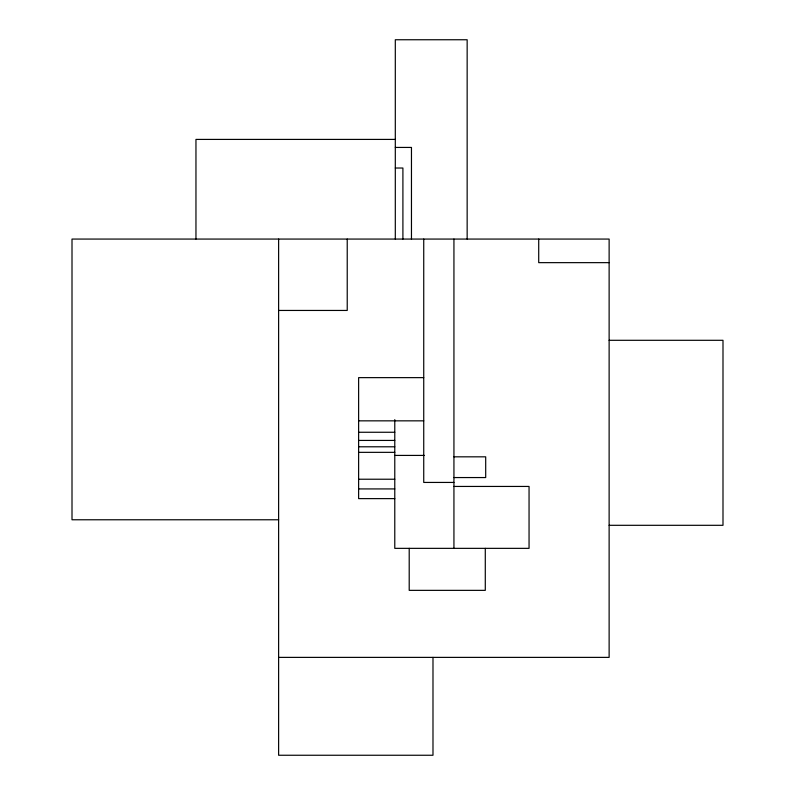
<?xml version="1.0" encoding="UTF-8"?>
<svg xmlns="http://www.w3.org/2000/svg" width="795" height="795" viewBox="0 0 795 795"><rect width="100%" height="100%" fill="white"/><g stroke="black" fill="none" stroke-linecap="round" stroke-linejoin="round"><path stroke-width="1.19" d="M395.304 139.413L195.958 139.413L195.958 239.066M395.304 147.433L411.462 147.433L411.462 239.066M395.304 168.023L402.906 168.023L402.906 239.066M609.129 262.648L538.712 262.648L538.712 239.066M278.618 310.447L347.226 310.447L347.226 239.066M609.129 340.3L722.993 340.3L722.993 525.306L609.129 525.306M423.735 377.635L358.625 377.635L358.625 498.624L394.777 498.624M358.625 420.843L423.735 420.843M358.625 432.261L394.777 432.261M358.625 440.43L394.777 440.43M358.625 446.79L394.777 446.79M358.625 452.345L394.777 452.345M394.777 455.416L424.361 455.416M453.935 456.827L485.695 456.827L485.695 477.557L453.935 477.557M358.625 479.226L394.777 479.226M453.935 482.436L423.735 482.436L423.735 239.066M453.935 486.441L529.053 486.441L529.053 548.351L394.777 548.351L394.777 419.631M358.625 488.925L394.777 488.925M278.618 519.771L72.007 519.771L72.007 239.066L609.129 239.066L609.129 657.385L278.618 657.385M485.288 548.351L485.288 590.357L409.206 590.357L409.206 548.351M467.152 239.066L467.152 39.75L395.304 39.75L395.304 239.066M453.935 239.066L453.935 548.351M432.987 657.385L432.987 755.25L278.618 755.25L278.618 239.066"/></g></svg>
